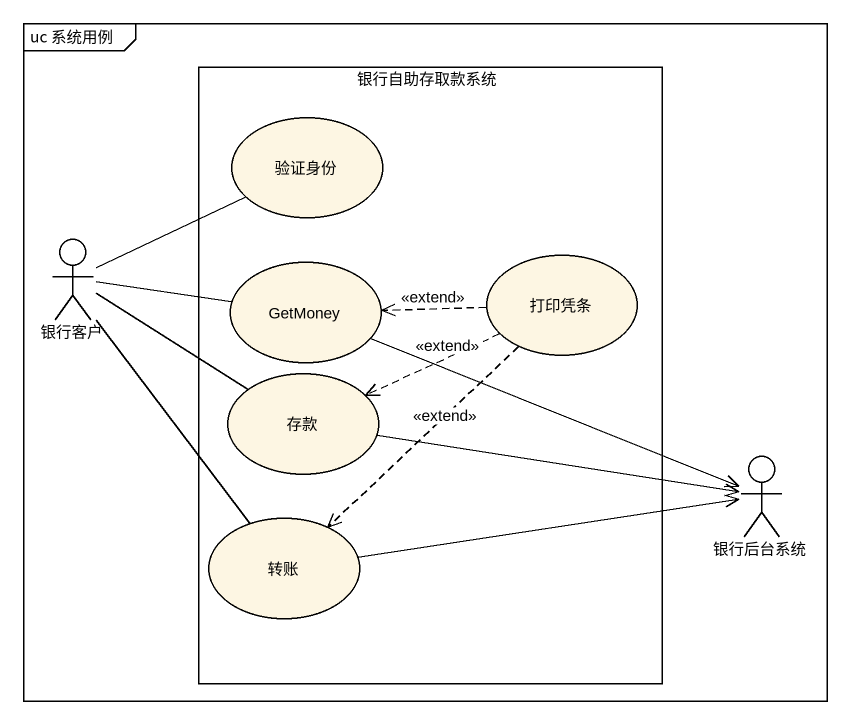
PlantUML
@startuml
mainframe uc 系统用例
rectangle 银行自助存取款系统 {
  usecase 验证身份
  usecase GetMoney
  usecase 打印凭条
  usecase 存款
  usecase 转账
}
actor 银行客户
actor 银行后台系统
银行客户 -right- 验证身份
银行客户 -right- GetMoney
银行客户 -right- 存款
银行客户 -- 转账
打印凭条 .left.> GetMoney : <<extend>>
打印凭条 .left.> 存款 : <<extend>>
打印凭条 ..> 转账 : <<extend>>
银行后台系统 <-left- GetMoney
银行后台系统 <-left- 存款
银行后台系统 <-left- 转账
@enduml
